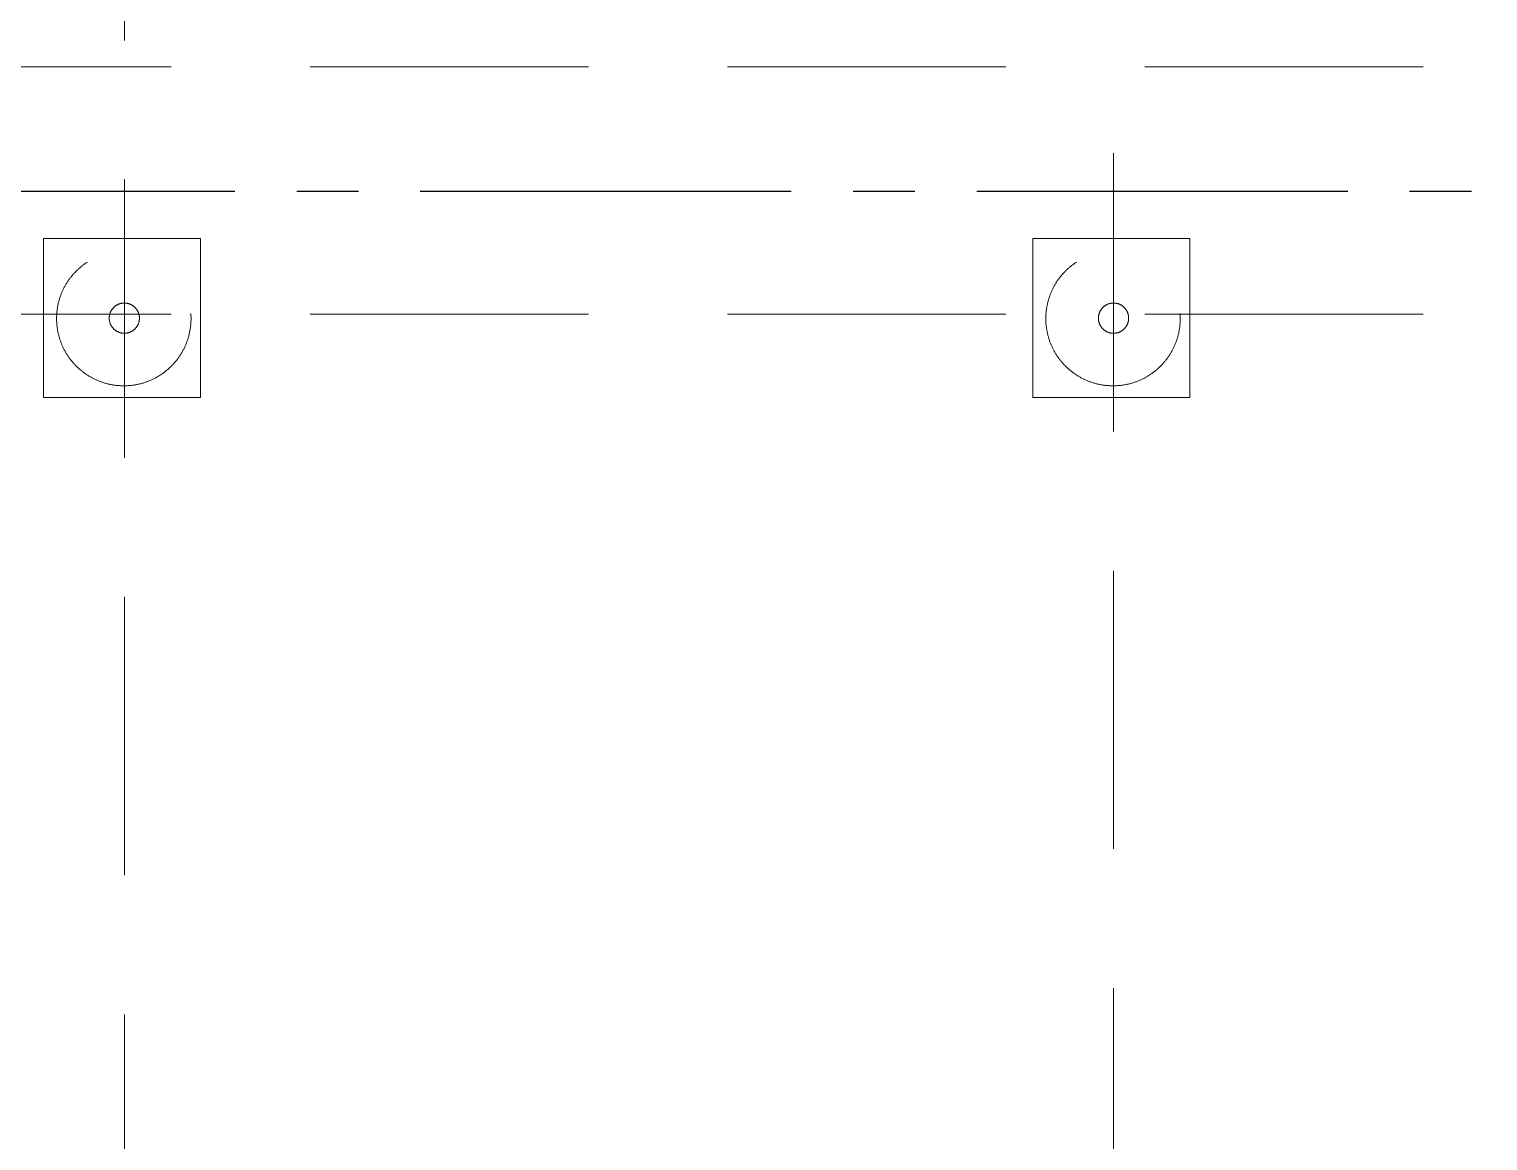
# Model space of a CAD drawing. Header units: millimetres. Extents: x 37084 to 180780, y -153145 to -16322.
# Drawn here: x 52110 to 58008, y -55586 to -51092 of the extents above; entities that cross this region are included whole.
import ezdxf

# ---------------------------------------------------------------- set-up
doc = ezdxf.new("R2010")
doc.units = ezdxf.units.MM
doc.header["$MEASUREMENT"] = 0
doc.linetypes.add('CENTER2', pattern=[1.125, 0.75, -0.125, 0.125, -0.125])
doc.linetypes.add('HIDDEN', pattern=[0.375, 0.25, -0.125])
doc.layers.add('1_DayCS', color=30, linetype='CENTER2', lineweight=25)
doc.layers.add('1_Tuonglai', color=6, linetype='HIDDEN')

# ---------------------------------------------------------------- blocks, each defined once
blk = doc.blocks.new('X220 NC')
at = {"color": 0, "linetype": 'ByBlock', "lineweight": -2, "ltscale": 4500}
for p, q in [((3751640.3, -153418.2), (3751640.3, -137418.2)), ((3752640.3, -153418.2), (3752640.3, -137418.2))]:
    blk.add_line(p, q, dxfattribs=at)
blk = doc.blocks.new('MC DUOG VONG 22kV')
at = {"color": 0, "linetype": 'ByBlock', "lineweight": -2, "ltscale": 4500}
for p, q in [((479051.2, 70594.5), (479051.8, 70595.1)), ((479051.2, 70594.5), (479051.2, 69960.7)), ((479051.8, 70595.1), (479692.6, 70595.1)), ((479692.6, 70595.1), (479693.2, 70594.5)), ((479693.2, 70594.5), (479693.2, 69960.7)), ((470268.4, 70286.6), (526308.9, 70286.6)), ((479051.2, 69960.7), (479051.8, 69960.1)), ((479051.8, 69960.1), (479692.6, 69960.1)), ((479692.6, 69960.1), (479693.2, 69960.7)), ((479051.2, 66594.5), (479051.8, 66595.1)), ((479051.2, 66594.5), (479051.2, 65960.7)), ((479051.8, 66595.1), (479692.6, 66595.1)), ((479692.6, 66595.1), (479693.2, 66594.5)), ((479693.2, 66594.5), (479693.2, 65960.7)), ((500187.3, 66286.7), (466468.4, 66287.5, 0)), ((479051.2, 65960.7), (479051.8, 65960.1)), ((479051.8, 65960.1), (479692.6, 65960.1)), ((479692.6, 65960.1), (479693.2, 65960.7))]:
    blk.add_line(p, q, dxfattribs=at)
for centre, radius in [((479374.3, 70284.4), 271.8), ((479372.7, 70286.5), 61.1), ((479374.3, 66284.4), 271.8), ((479372.7, 66286.5), 61.1)]:
    blk.add_circle(centre, radius, dxfattribs=at)

msp = doc.modelspace()

# ---------------------------------------------------------------- linework, layer by layer
at = {"layer": '1_DayCS', "lineweight": 25, "ltscale": 2000}
msp.add_line((149691.6, -51736.9, 0), (47681.9, -51748.9, 0), dxfattribs=at)

# ---------------------------------------------------------------- block references
at = {"layer": '1_Tuonglai', "color": 6, "lineweight": 20, "ltscale": 4500, "rotation": 270}
msp.add_blockref('MC DUOG VONG 22kV', (-13791.8, 427112.5, 0), dxfattribs=at)
at = {"layer": '1_Tuonglai', "lineweight": 20, "ltscale": 4500, "xscale": -1, "rotation": 270}
msp.add_blockref('X220 NC', (201602.1, -3803884.9, 0), dxfattribs=at)

doc.saveas('drawing.dxf')
